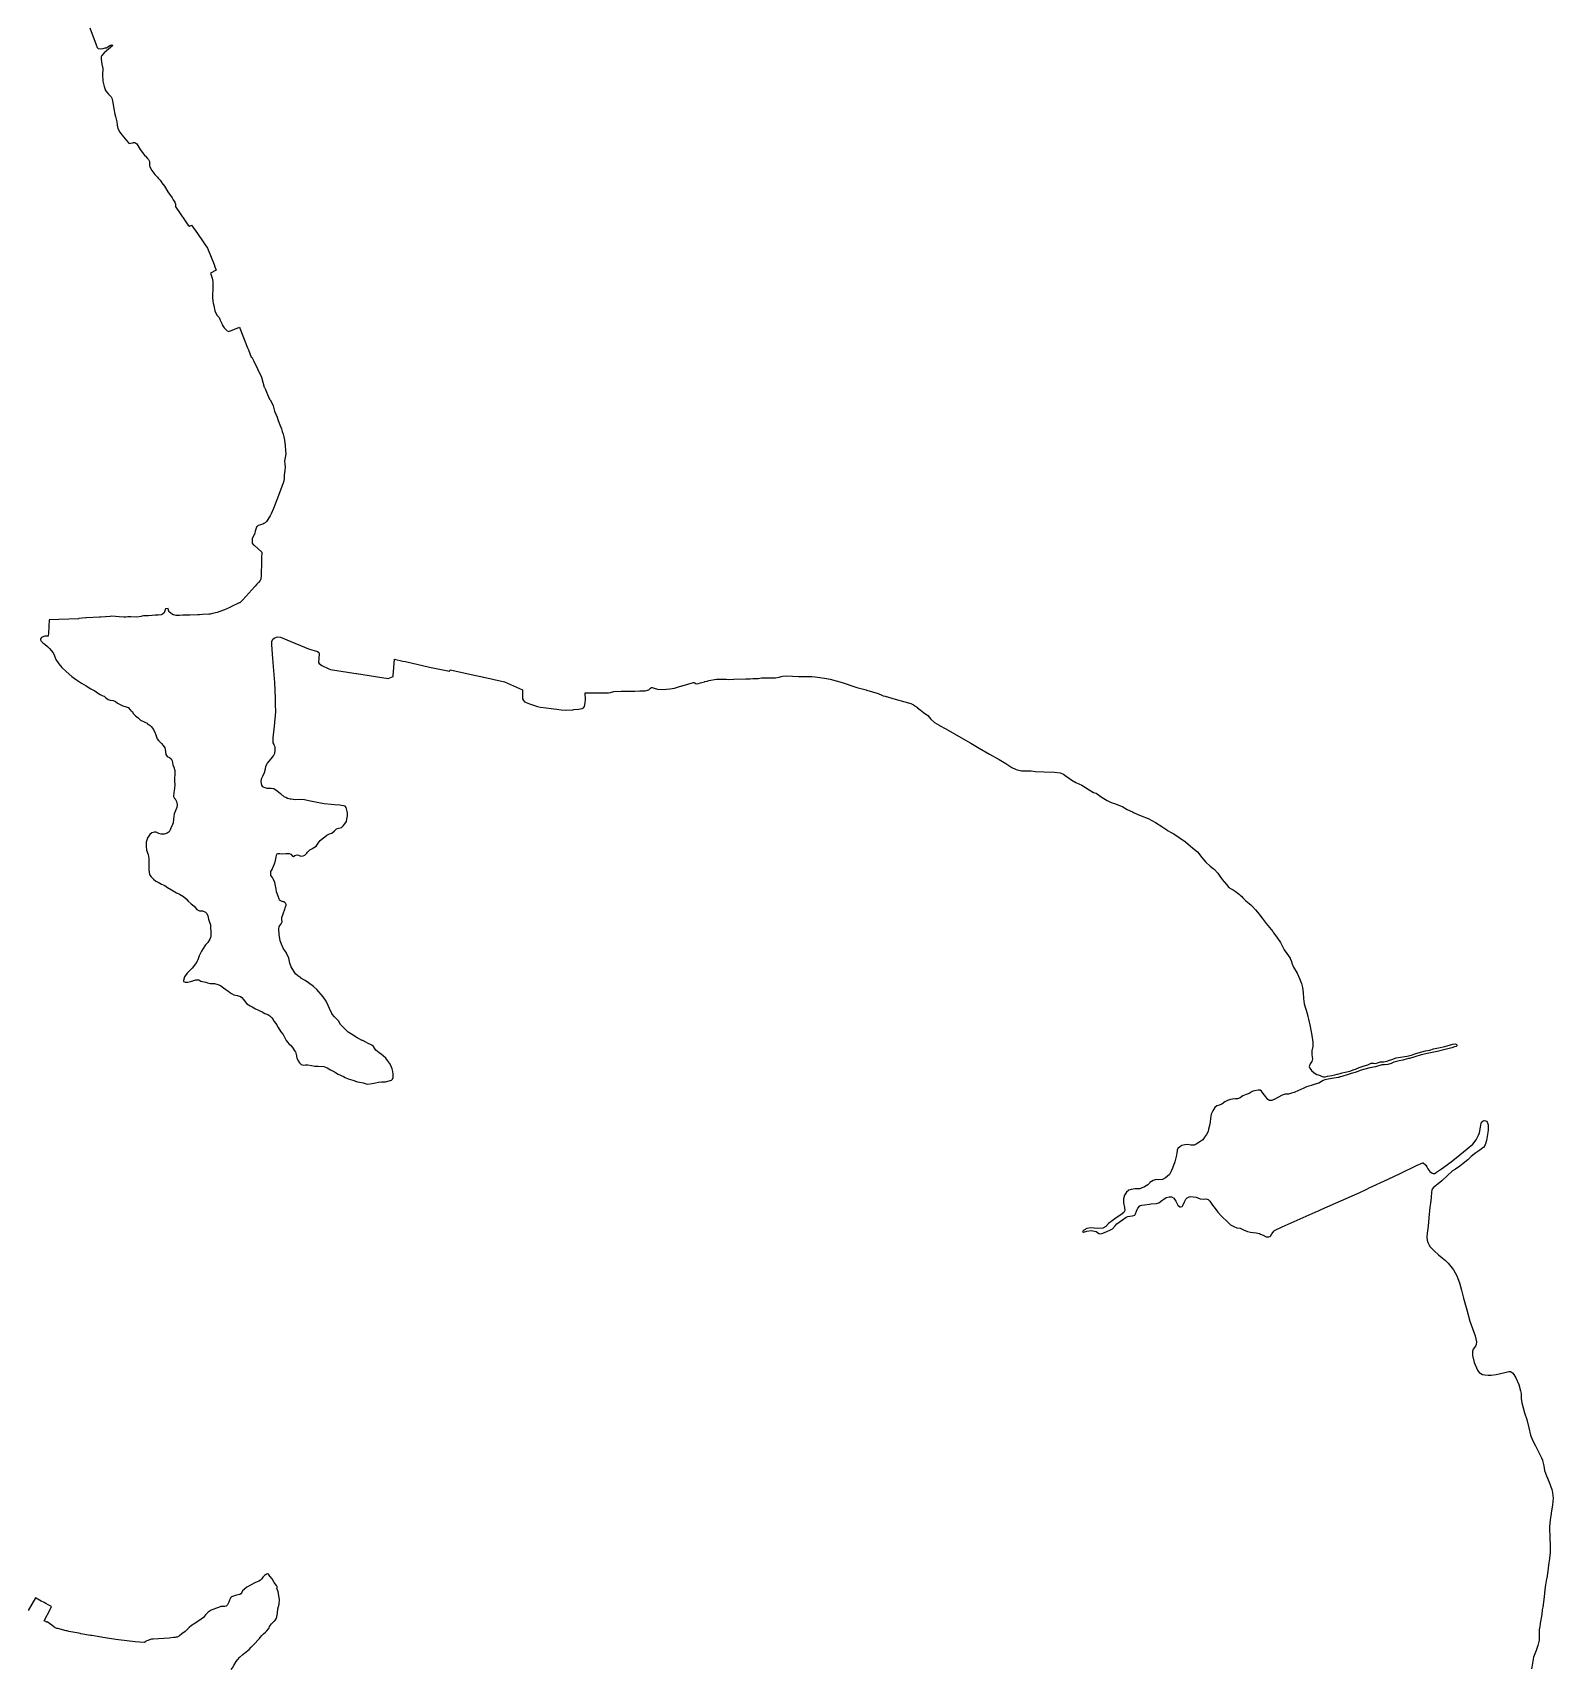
# Model space of a CAD drawing. Header units: inches. Extents: x 1341578 to 1502124, y 557203 to 748561.
# Drawn here: x 1479017 to 1482559, y 592906 to 596717 of the extents above; entities that cross this region are included whole.
import ezdxf

# ---------------------------------------------------------------- set-up
doc = ezdxf.new("R2010")
doc.units = ezdxf.units.IN
doc.header["$MEASUREMENT"] = 0
doc.layers.add('Zipcode', color=7, linetype='Continuous')

msp = doc.modelspace()

# ---------------------------------------------------------------- linework, layer by layer
at = {"layer": 'Zipcode'}
for points in [[(1479149.7, 596728.4), (1479164.8, 596688.8), (1479167.2, 596682.3), (1479169.6, 596680.7), (1479175.3, 596679.8), (1479180.8, 596680.5), (1479185.5, 596681.7), (1479187.9, 596682.2), (1479197.9, 596688.2), (1479201.2, 596689.2), (1479203.3, 596687.7), (1479183.7, 596670.6), (1479177.9, 596664.4), (1479176.4, 596660.9), (1479176.2, 596655.7), (1479177.9, 596644.1), (1479180.1, 596633.9), (1479180.3, 596632.9), (1479179.4, 596619.8), (1479180.1, 596604), (1479183, 596591.9), (1479186.6, 596582.7), (1479189.8, 596578.4), (1479193.5, 596574.2), (1479198.1, 596569.1), (1479199.6, 596567.5), (1479201, 596564.5), (1479202.5, 596558.4), (1479203.3, 596554.4), (1479205.7, 596539.5), (1479208.4, 596527.5), (1479209.8, 596521.6), (1479212.7, 596509.1), (1479213.4, 596501.6), (1479214.9, 596493.7), (1479219.7, 596485.3), (1479224.7, 596479.2), (1479232.6, 596469.5), (1479239.8, 596460.6), (1479241.4, 596459.3), (1479245, 596459.5), (1479250, 596460.9), (1479252, 596461.5), (1479252.3, 596461.5), (1479254.5, 596461.2), (1479257.4, 596459.8), (1479259.3, 596458.2), (1479267, 596445.2), (1479272.3, 596437.7), (1479278.5, 596430.2), (1479279.3, 596429.3), (1479284.4, 596423.9), (1479286.6, 596421.6), (1479289, 596416.7), (1479289.2, 596409.1), (1479289.2, 596408.8), (1479289.9, 596404.6), (1479294.3, 596396.2), (1479301.5, 596386.5), (1479307.4, 596380.5), (1479309.2, 596378.4), (1479313.5, 596373.4), (1479317.6, 596367.4), (1479323.8, 596359.7), (1479331.9, 596346.6), (1479342.1, 596332.1), (1479344.5, 596328.1), (1479347.8, 596322.6), (1479349.7, 596317.9), (1479349.7, 596314.7), (1479349.7, 596311.5), (1479350.2, 596310.8), (1479360.5, 596295.9), (1479371.9, 596279.1), (1479375.4, 596274), (1479379.4, 596269), (1479382.1, 596266.2), (1479386.5, 596269.1), (1479387, 596268.4), (1479400.5, 596249.4), (1479414, 596230), (1479417.1, 596225.5), (1479424.1, 596215.4), (1479439.3, 596176.9), (1479441.4, 596171.6), (1479444.6, 596163.6), (1479430.7, 596156.9), (1479431.6, 596154.3), (1479434.6, 596145.1), (1479436.2, 596137.6), (1479436.7, 596125.1), (1479435.9, 596100.4), (1479436.9, 596091.5), (1479437.3, 596087.3), (1479438.5, 596081.7), (1479441.5, 596069.4), (1479443.8, 596063.8), (1479446.7, 596057.9), (1479450.9, 596053.4), (1479453.8, 596047.5), (1479454.7, 596045.5), (1479457.3, 596039.5), (1479458.5, 596036.9), (1479463.2, 596029.5), (1479468.8, 596023.1), (1479469.7, 596022.7), (1479473.5, 596020.6), (1479498.4, 596031), (1479499.1, 596029), (1479517.6, 595982.8), (1479519.5, 595978), (1479526.2, 595961.1), (1479527.7, 595960.8), (1479531.1, 595953.7), (1479549.8, 595914.4), (1479556.4, 595891.3), (1479556.7, 595890.6), (1479557.6, 595888.9), (1479559.4, 595885.9), (1479564.1, 595874.3), (1479566.2, 595868.7), (1479568.5, 595863.3), (1479569.9, 595861.5), (1479573.4, 595856.5), (1479577, 595847.9), (1479580.5, 595835.2), (1479586.3, 595821.4), (1479588.2, 595816.1), (1479591.4, 595807.5), (1479596.3, 595793.9), (1479598.1, 595787.8), (1479600, 595781.7), (1479602.2, 595775.2), (1479603.4, 595767.8), (1479604.8, 595754.4), (1479606, 595743.1), (1479606.7, 595736), (1479605.3, 595727.5), (1479603.6, 595719.6), (1479604.3, 595712.2), (1479605.2, 595704.8), (1479604.2, 595697.5), (1479602.4, 595686.1), (1479602.4, 595685.1), (1479602.4, 595679.2), (1479601.6, 595672.5), (1479597.1, 595659.5), (1479589.6, 595638.6), (1479578.2, 595608.7), (1479572.3, 595596.5), (1479570, 595591.8), (1479567, 595586.9), (1479564.6, 595583.2), (1479561.5, 595578.2), (1479558.3, 595575.1), (1479555.3, 595573.4), (1479552.9, 595572.4), (1479542.4, 595569.2), (1479541.4, 595568.3), (1479540.2, 595567.1), (1479539.3, 595566.3), (1479537.7, 595563.1), (1479535.3, 595555.6), (1479534, 595551.5), (1479528.3, 595537.9), (1479527.8, 595530.8), (1479528.5, 595527.6), (1479530.2, 595524.9), (1479532.7, 595523.1), (1479550.5, 595506.5), (1479550, 595492.9), (1479549.7, 595485.3), (1479549, 595452.2), (1479548.6, 595444.2), (1479547, 595440.7), (1479543.1, 595436), (1479539.4, 595432.1), (1479535.4, 595428), (1479534.2, 595426.8), (1479506.4, 595395.7), (1479499.5, 595389.1), (1479498, 595388.8), (1479478.5, 595379.2), (1479478, 595378.9), (1479463.4, 595372.2), (1479461.7, 595371.6), (1479446.8, 595366.6), (1479435.9, 595364.1), (1479430, 595362.8), (1479427.1, 595362.2), (1479412.4, 595361.3), (1479405.4, 595361), (1479401.6, 595360.9), (1479383.1, 595360.2), (1479373.2, 595359.9), (1479366.9, 595359.7), (1479359.2, 595359.4), (1479350.8, 595359.6), (1479345.8, 595360.9), (1479344.4, 595361.2), (1479342.4, 595361.7), (1479341.9, 595362.1), (1479335.4, 595367.1), (1479335, 595367.4), (1479333.6, 595372), (1479332.6, 595375.3), (1479325.9, 595374.8), (1479324.9, 595369.9), (1479323, 595365.9), (1479319.5, 595362.3), (1479316, 595360.8), (1479308.8, 595359.8), (1479302, 595359.8), (1479295.5, 595359.1), (1479294.8, 595359), (1479286.6, 595358.2), (1479276.1, 595358.8), (1479275, 595358.8), (1479274.7, 595358.8), (1479270.2, 595357.9), (1479270.2, 595356.9), (1479258.7, 595355.6), (1479245.7, 595356.1), (1479245.4, 595356.1), (1479239, 595356), (1479238.7, 595356), (1479234, 595355.5), (1479228.9, 595355.3), (1479218.7, 595356.1), (1479201.1, 595357.4), (1479197.3, 595357.1), (1479175.4, 595355.7), (1479172.6, 595355.6), (1479142.3, 595353.6), (1479140.5, 595353.5), (1479124.5, 595352.5), (1479123.5, 595351.3), (1479055.6, 595349.1), (1479053.6, 595317.8), (1479053.2, 595312), (1479053.2, 595311.4), (1479053.2, 595311.2), (1479052.8, 595311.2), (1479045.3, 595311.2), (1479040.2, 595309.9), (1479037.4, 595307.7), (1479035.4, 595304.8), (1479035, 595302.3), (1479036.6, 595299.2), (1479040.4, 595295.6), (1479044.8, 595292.2), (1479051.6, 595286.7), (1479055.8, 595282.5), (1479064.6, 595272.1), (1479067.4, 595265.7), (1479068.5, 595262.9), (1479071, 595256.5), (1479077.4, 595246.4), (1479084.8, 595238), (1479094.5, 595228.6), (1479108.3, 595217.4), (1479118.7, 595209.7), (1479130.5, 595201.5), (1479141.6, 595195.8), (1479152.4, 595188.5), (1479161.5, 595183.8), (1479167.6, 595179.3), (1479174.2, 595175.6), (1479180.4, 595172.5), (1479183.4, 595171.1), (1479186.6, 595168.6), (1479189.5, 595166.3), (1479192.9, 595163.7), (1479197.2, 595162.2), (1479197.2, 595162.2), (1479204.6, 595160.9), (1479210, 595158.7), (1479213.9, 595155.8), (1479214.7, 595155.2), (1479220.3, 595151.7), (1479227.2, 595148.8), (1479234.8, 595146.9), (1479239.2, 595145.1), (1479239.3, 595145), (1479239.4, 595144.9), (1479244.4, 595139.1), (1479246.2, 595137), (1479248.3, 595135.5), (1479252, 595130.4), (1479256.5, 595125.6), (1479262.8, 595121.2), (1479268, 595115.7), (1479276.3, 595111.2), (1479283.2, 595108.3), (1479283.6, 595108), (1479290.2, 595103.1), (1479292.6, 595100.6), (1479298, 595093.7), (1479302.3, 595084.9), (1479302.9, 595083.5), (1479306.8, 595072.2), (1479310.2, 595068.1), (1479316.6, 595061.3), (1479320.8, 595056.3), (1479324.5, 595050.9), (1479325.9, 595042.4), (1479326.9, 595035.5), (1479330, 595030.8), (1479335.5, 595028.5), (1479339.6, 595025.1), (1479341.4, 595020.4), (1479343.7, 595011.5), (1479346, 595005.8), (1479347.7, 594997.9), (1479347.8, 594988), (1479347.5, 594981.7), (1479347.5, 594972.7), (1479348, 594965.9), (1479347.4, 594956.5), (1479345.7, 594946.9), (1479345.2, 594937.3), (1479347.6, 594933.3), (1479348.5, 594932), (1479352.2, 594926.1), (1479353.5, 594919.2), (1479352.5, 594912.3), (1479346.7, 594897), (1479344.9, 594884.5), (1479344.3, 594876.1), (1479342.5, 594872.5), (1479341.6, 594870.4), (1479341.2, 594869.5), (1479337.2, 594860.3), (1479334.9, 594855.4), (1479330.4, 594851.9), (1479323.5, 594849.5), (1479317.4, 594849.8), (1479316.1, 594850.2), (1479311, 594851.6), (1479304.6, 594854.3), (1479300.3, 594854.3), (1479294.2, 594852.8), (1479289.5, 594849.4), (1479286.6, 594844.6), (1479284.3, 594841.1), (1479284.2, 594840.8), (1479281, 594831.5), (1479280.9, 594821.8), (1479282.1, 594812.2), (1479285.6, 594802.5), (1479287.3, 594793.1), (1479287.5, 594782), (1479287.4, 594767), (1479288, 594761.4), (1479288.6, 594756.1), (1479292, 594751), (1479298.3, 594745.3), (1479304, 594740.5), (1479309.4, 594738), (1479317.1, 594733.5), (1479324.7, 594730.1), (1479331.3, 594725.9), (1479340, 594720.1), (1479352, 594713.4), (1479358.7, 594710), (1479368.5, 594704.4), (1479374.4, 594699.3), (1479379.1, 594693.8), (1479386.4, 594687.8), (1479393.3, 594681.9), (1479398.9, 594674.4), (1479405.4, 594671), (1479412.3, 594671), (1479412.7, 594671), (1479419.1, 594668.4), (1479422.4, 594664.7), (1479424.6, 594659.3), (1479426.7, 594651.9), (1479428, 594647.2), (1479430.8, 594638.5), (1479431.4, 594630.9), (1479431.5, 594623.5), (1479431.8, 594612.7), (1479430.7, 594608.8), (1479429.7, 594605.5), (1479424.5, 594597.4), (1479419.6, 594591.9), (1479418, 594590), (1479409.8, 594577.5), (1479409, 594575.8), (1479404.9, 594566.1), (1479401.6, 594557.3), (1479399.8, 594554.2), (1479396.2, 594548.1), (1479388.4, 594537.8), (1479377.1, 594526.1), (1479370.8, 594517.4), (1479367.9, 594509.1), (1479368.1, 594506.6), (1479372.3, 594504.8), (1479378.5, 594505), (1479387.6, 594507.3), (1479396.7, 594510.7), (1479403.6, 594510.1), (1479408.6, 594507.6), (1479416, 594505.9), (1479419.9, 594505.1), (1479423.8, 594503.3), (1479430, 594502.1), (1479433.8, 594502.1), (1479437.1, 594502.1), (1479440.4, 594502.3), (1479448.3, 594499.8), (1479454.6, 594497.5), (1479461.3, 594492.1), (1479467, 594488.3), (1479471.8, 594485.2), (1479475.3, 594482.1), (1479479.8, 594479), (1479485.7, 594475.9), (1479493.1, 594474), (1479500.9, 594471.7), (1479504.1, 594469), (1479508.1, 594464.3), (1479511.9, 594459.1), (1479516.1, 594454.3), (1479523.3, 594450.1), (1479527.9, 594447.6), (1479536, 594443.2), (1479542.7, 594440.1), (1479546.2, 594437.9), (1479551.1, 594435.7), (1479557.5, 594432.2), (1479564.8, 594429.4), (1479569, 594426.5), (1479573.7, 594421.8), (1479576.7, 594418.3), (1479578.9, 594413.9), (1479583.3, 594408.7), (1479585.8, 594404.9), (1479588.7, 594399.3), (1479595.3, 594389.6), (1479600.2, 594382.9), (1479607.3, 594369.1), (1479610.7, 594364.9), (1479614.1, 594360.9), (1479617.4, 594358.1), (1479622.2, 594352.7), (1479627.7, 594344.5), (1479629.2, 594342.4), (1479631, 594336.2), (1479631.4, 594334.8), (1479631.8, 594331.9), (1479632.2, 594329.1), (1479633.1, 594326.4), (1479634.5, 594323.4), (1479638.1, 594317), (1479642.2, 594313), (1479645.2, 594312.1), (1479648.7, 594312), (1479652.7, 594312.7), (1479657.8, 594312.6), (1479666.2, 594311.1), (1479674.5, 594309.6), (1479678.3, 594309.2), (1479681.8, 594309.6), (1479695.3, 594308.7), (1479702.5, 594305.6), (1479710.9, 594300.7), (1479719.6, 594296), (1479722.4, 594294.2), (1479728.7, 594290.9), (1479740.6, 594285.3), (1479745.1, 594282.8), (1479752.1, 594279.5), (1479757.5, 594278.1), (1479762.3, 594276.6), (1479773.3, 594273.1), (1479782.8, 594271.4), (1479787, 594270.1), (1479791.2, 594268.7), (1479796.1, 594267.6), (1479807.9, 594269), (1479811.7, 594269.5), (1479815.6, 594270.4), (1479822.2, 594271.8), (1479829.7, 594272.5), (1479838.4, 594273.1), (1479852.8, 594276.7), (1479854.8, 594279.1), (1479855, 594279.4), (1479856.6, 594283.1), (1479856.8, 594287.2), (1479856.7, 594290.7), (1479855.9, 594297.1), (1479854.3, 594303.4), (1479851.5, 594310.7), (1479848.1, 594316.4), (1479843.6, 594322.5), (1479839.4, 594327.6), (1479833.7, 594333.1), (1479829.1, 594336.8), (1479823.8, 594340.7), (1479820.3, 594343.4), (1479816.2, 594346.4), (1479813.3, 594351.5), (1479810.9, 594354.8), (1479807.2, 594358.4), (1479803.7, 594360.1), (1479798.3, 594362.4), (1479793, 594365.2), (1479785.8, 594368.8), (1479784.7, 594369.4), (1479772.6, 594375.2), (1479759.3, 594383.7), (1479751.9, 594388.9), (1479743.2, 594396.8), (1479734.3, 594406.4), (1479729, 594414.6), (1479720.1, 594424), (1479714.7, 594430.4), (1479714.4, 594431), (1479711.4, 594436.7), (1479705.4, 594450.8), (1479700.7, 594460.5), (1479693.5, 594470.6), (1479679, 594487.8), (1479670.8, 594495.3), (1479659.7, 594503.5), (1479651.9, 594508.8), (1479641.5, 594514.7), (1479641.2, 594514.9), (1479634.5, 594520), (1479629.2, 594524.7), (1479627.7, 594526.8), (1479625, 594530.4), (1479618.8, 594540.6), (1479615.7, 594549.5), (1479613.2, 594560.7), (1479611.1, 594566.3), (1479608.4, 594572.1), (1479607.8, 594573.1), (1479605.8, 594576.3), (1479600.5, 594584.1), (1479596.5, 594593.5), (1479593.6, 594601.2), (1479591.4, 594616.1), (1479590, 594628.9), (1479591.2, 594633.8), (1479591.3, 594634.4), (1479595.7, 594640.6), (1479598, 594645.7), (1479597.3, 594651), (1479597.5, 594655.7), (1479600.1, 594664.1), (1479604, 594674.9), (1479605.1, 594678.3), (1479607.1, 594684.5), (1479607.3, 594684.9), (1479607, 594685.8), (1479605.9, 594689), (1479602.7, 594692), (1479600.1, 594692.4), (1479598.5, 594692.6), (1479598, 594692.7), (1479592, 594696), (1479591.9, 594696), (1479590.8, 594698.8), (1479588.4, 594705.2), (1479585, 594715.4), (1479583.8, 594721.7), (1479583, 594725.4), (1479581.3, 594737.3), (1479581.2, 594737.5), (1479578.2, 594744.5), (1479575.4, 594748.7), (1479572, 594753.4), (1479571.3, 594756.9), (1479572, 594762.5), (1479574.4, 594767.6), (1479575.3, 594769.7), (1479580.3, 594780.4), (1479582.6, 594788.8), (1479584.1, 594796.2), (1479584.1, 594796.2), (1479585.1, 594800.6), (1479586.4, 594804.1), (1479588.6, 594805.1), (1479590.1, 594805), (1479592.8, 594804.8), (1479599, 594804.1), (1479606.2, 594804.7), (1479614.1, 594804.7), (1479618, 594803.2), (1479622, 594798.5), (1479624.4, 594797.5), (1479627.9, 594799.9), (1479632.6, 594801.7), (1479636.4, 594801.1), (1479641.8, 594798.2), (1479647, 594799.1), (1479650.8, 594800.9), (1479655.5, 594805.3), (1479657.4, 594807.9), (1479658.5, 594809.5), (1479662.4, 594813.1), (1479667.2, 594815.9), (1479669.4, 594817.1), (1479673.3, 594819.3), (1479677.1, 594821.8), (1479682, 594828.7), (1479686.6, 594834.9), (1479691.6, 594839.3), (1479697.2, 594843.9), (1479702, 594847.4), (1479708.4, 594850.3), (1479714.1, 594852.5), (1479720.1, 594857.5), (1479724.9, 594861.9), (1479730.3, 594864.1), (1479736, 594865.6), (1479740.4, 594869.3), (1479744, 594874), (1479747.7, 594879.7), (1479749, 594885.1), (1479750.2, 594892.7), (1479750.2, 594899.5), (1479747.3, 594911.8), (1479744.9, 594915.1), (1479732, 594917.4), (1479719.9, 594918.2), (1479711.9, 594918.7), (1479695.6, 594920.2), (1479683.5, 594922.5), (1479668.1, 594925.9), (1479667.4, 594926.1), (1479650.1, 594930.2), (1479638.2, 594931), (1479628.6, 594930), (1479628.1, 594930.1), (1479619.1, 594931.1), (1479616.9, 594931.7), (1479610.7, 594933.1), (1479606.8, 594935), (1479602.5, 594937.1), (1479594.6, 594943.8), (1479594.1, 594944.2), (1479586.5, 594950), (1479578.4, 594955.3), (1479572.4, 594956.5), (1479563.2, 594956.5), (1479556.3, 594958.3), (1479553.1, 594960.3), (1479550.4, 594964.1), (1479549.2, 594971.9), (1479550.2, 594978.6), (1479552.7, 594985.3), (1479557.2, 594993.2), (1479559.5, 595001.7), (1479560.2, 595007.4), (1479560.3, 595008.4), (1479564, 595015.3), (1479572.3, 595025.3), (1479575.7, 595029.6), (1479577.8, 595032.3), (1479580.7, 595038.2), (1479581.8, 595045.6), (1479581.5, 595052.8), (1479580.4, 595055.7), (1479579.1, 595059.1), (1479577.2, 595063), (1479577, 595073.9), (1479580, 595101.2), (1479582.9, 595134.6), (1479582.8, 595152.3), (1479582.8, 595159.5), (1479582.8, 595167), (1479581.2, 595203.4), (1479576, 595259.5), (1479573.9, 595291.2), (1479574.2, 595298.8), (1479576.3, 595303.8), (1479577.2, 595305), (1479581, 595307.5), (1479584.5, 595308.7), (1479587.9, 595309.4), (1479593.8, 595308.6), (1479609.2, 595302.9), (1479659.4, 595281.9), (1479680.6, 595275.3), (1479683.7, 595273.3), (1479684.3, 595269.9), (1479683, 595249.6), (1479684.3, 595247.5), (1479690.4, 595242.8), (1479706.4, 595235.2), (1479706.5, 595235.1), (1479711, 595233.6), (1479765.1, 595225.2), (1479770.1, 595224.4), (1479770.9, 595224.3), (1479845.3, 595212.9), (1479856.3, 595217.1), (1479856.4, 595218.5), (1479859.9, 595257.6), (1479860, 595257.6), (1479879, 595253.2), (1479885, 595251.9), (1479941.1, 595239), (1479987.8, 595229.6), (1479988.7, 595231.2), (1479989.5, 595232.4), (1480049.3, 595219.7), (1480060.6, 595217.3), (1480066.8, 595216), (1480067.6, 595215.8), (1480115.8, 595204.5), (1480158, 595185.9), (1480157.8, 595164.8), (1480160.2, 595161.2), (1480162.7, 595158.4), (1480165.1, 595157.3), (1480166.7, 595156.6), (1480174.1, 595153.4), (1480193.1, 595147.6), (1480199.9, 595145.6), (1480213, 595143.8), (1480224.6, 595142.6), (1480230.6, 595141.9), (1480237.5, 595141.2), (1480248.2, 595139.3), (1480259, 595139.1), (1480275.1, 595139.9), (1480277.8, 595140.2), (1480289.2, 595141.3), (1480296.9, 595142.5), (1480300.1, 595144), (1480302.3, 595147), (1480303.4, 595150.8), (1480304.2, 595156.5), (1480304.3, 595163.2), (1480304.2, 595179.1), (1480306.4, 595179.1), (1480335.2, 595179.3), (1480339, 595179.3), (1480340.5, 595179.3), (1480358.1, 595179.3), (1480362.6, 595180.1), (1480370.7, 595182), (1480387.8, 595183.4), (1480399.6, 595183), (1480413.4, 595183.2), (1480419.8, 595183.3), (1480431.4, 595183.5), (1480444, 595183.8), (1480451.9, 595185.8), (1480454.1, 595187.6), (1480456, 595190.3), (1480458.3, 595191.6), (1480460.3, 595191.5), (1480464.8, 595189.8), (1480472.7, 595187.8), (1480480.7, 595187.2), (1480493.7, 595187.6), (1480501.3, 595188.7), (1480512.3, 595190.3), (1480521.4, 595193.1), (1480528.7, 595195.4), (1480529.8, 595195.7), (1480555.9, 595203), (1480557.7, 595203.1), (1480559.4, 595202.3), (1480560.1, 595201.9), (1480560.4, 595201.8), (1480562.7, 595200.4), (1480566.9, 595201.1), (1480572.6, 595202.2), (1480581.5, 595204.9), (1480582.8, 595205.3), (1480587.8, 595206.6), (1480591.9, 595207.8), (1480609.5, 595210.8), (1480616.2, 595211.2), (1480626.8, 595210.9), (1480627.8, 595210.8), (1480633, 595210.6), (1480638.5, 595210.3), (1480649.9, 595210.6), (1480678, 595211.5), (1480688.2, 595211.9), (1480694.1, 595212.2), (1480698.4, 595212.4), (1480706.9, 595212.9), (1480714.8, 595213.8), (1480733.9, 595214.1), (1480738, 595214.1), (1480743.2, 595214.1), (1480747.6, 595214), (1480756.2, 595215.7), (1480760.2, 595217), (1480763.4, 595218), (1480773.1, 595218.5), (1480800.5, 595217.5), (1480825.5, 595217.3), (1480825.8, 595217.3), (1480831.9, 595216.9), (1480839.5, 595216.4), (1480850.9, 595215), (1480861.7, 595213), (1480874.4, 595210.8), (1480902.4, 595203), (1480937.1, 595191.7), (1480958.4, 595186), (1480959.2, 595185.7), (1480965.4, 595183.9), (1480973.6, 595181.4), (1480986.1, 595177.7), (1480995.2, 595173.8), (1480998.4, 595172.4), (1481002.4, 595171.3), (1481026.2, 595164.4), (1481048.7, 595157.9), (1481062.3, 595154), (1481068.4, 595151.2), (1481071.4, 595149.8), (1481077.7, 595144.7), (1481078, 595144.5), (1481084.5, 595139.4), (1481091.8, 595133.6), (1481101.8, 595126), (1481109.1, 595117.7), (1481117.5, 595110.1), (1481128.2, 595103.5), (1481129.4, 595102.9), (1481143.8, 595095.1), (1481164.5, 595083.7), (1481184.3, 595071.8), (1481202.7, 595062), (1481221.7, 595050.3), (1481245.7, 595036.2), (1481268.3, 595023.6), (1481284, 595014.2), (1481285.8, 595013.1), (1481297.9, 595005.5), (1481306.2, 595001.4), (1481307.9, 595000.8), (1481314, 594998.7), (1481320.5, 594997.5), (1481326.2, 594997.4), (1481334.9, 594997.2), (1481343.1, 594997.1), (1481353.1, 594996.1), (1481373.5, 594995.2), (1481397.1, 594994.2), (1481410.6, 594992.5), (1481418.3, 594989.3), (1481425.5, 594984.5), (1481426.7, 594983.7), (1481437.4, 594975.3), (1481447.1, 594970.1), (1481460.7, 594963.7), (1481477.7, 594953.2), (1481488.3, 594947), (1481494.3, 594945.2), (1481508.1, 594935.3), (1481519.8, 594928.1), (1481529.1, 594923.9), (1481539.4, 594920.6), (1481556.1, 594913.9), (1481566.5, 594907.4), (1481578.9, 594901.7), (1481581.2, 594900.5), (1481589.9, 594896.1), (1481599.4, 594892.6), (1481615.8, 594886.2), (1481632.6, 594876.9), (1481647.3, 594867.8), (1481658.9, 594859.8), (1481660, 594859), (1481662.3, 594857.8), (1481667.8, 594854.8), (1481675.5, 594850.7), (1481687.5, 594841.8), (1481702.3, 594832.2), (1481719.2, 594817.6), (1481730.1, 594809), (1481740.8, 594795.8), (1481749.6, 594784.4), (1481760.2, 594775.2), (1481767.2, 594769.9), (1481769, 594768.5), (1481777.5, 594759), (1481780.8, 594754.5), (1481788.1, 594744.5), (1481797.6, 594732.3), (1481803.2, 594725.7), (1481808.7, 594722.7), (1481813.2, 594720), (1481817.8, 594717.4), (1481828, 594708.9), (1481830.7, 594706.7), (1481832.6, 594705.1), (1481836, 594701.7), (1481843, 594694.4), (1481846.9, 594691.2), (1481854.5, 594685), (1481858.3, 594681), (1481865.1, 594673.8), (1481869.9, 594668.1), (1481870, 594668.1), (1481873.3, 594664.1), (1481881.3, 594654.1), (1481890.3, 594641.7), (1481897.7, 594632.2), (1481905.6, 594623.3), (1481907.7, 594620.3), (1481915.2, 594609.7), (1481923.6, 594597.5), (1481932.1, 594580.2), (1481938.2, 594571.7), (1481946.2, 594560.7), (1481946.3, 594560.3), (1481949, 594553.1), (1481950.4, 594549.4), (1481953.9, 594540.3), (1481962.5, 594525.8), (1481967.8, 594513.3), (1481972.9, 594502), (1481974.5, 594495.8), (1481975.2, 594492.6), (1481976.5, 594481.1), (1481977.1, 594466.8), (1481978.6, 594454.6), (1481985.7, 594432.2), (1481987.4, 594425.3), (1481988.9, 594419.2), (1481992.9, 594402.1), (1481996.9, 594380.5), (1481999, 594365.6), (1481998.9, 594355.5), (1481997, 594344.7), (1481996.9, 594335.8), (1481997.9, 594326.4), (1481996.8, 594320.4), (1481994.4, 594317.1), (1481992.5, 594314.5), (1481990.7, 594308.5), (1481992, 594304.6), (1481995.7, 594299.2), (1482002.3, 594293.9), (1482008.3, 594290.1), (1482011.4, 594289.1), (1482015.8, 594287.7), (1482020.4, 594285.6), (1482023.8, 594284.6), (1482024.8, 594284.3), (1482027.8, 594284.5), (1482033.2, 594286), (1482043.4, 594287.9), (1482049.9, 594289.4), (1482056, 594290.9), (1482056.5, 594291), (1482062.4, 594292.1), (1482067.3, 594294), (1482074.3, 594295.2), (1482085.4, 594297.7), (1482095, 594301.3), (1482098.5, 594302.7), (1482107.1, 594306.1), (1482118.9, 594310.1), (1482126.8, 594312.8), (1482134.9, 594316), (1482141.1, 594316.1), (1482145.4, 594315.8), (1482149.8, 594317.4), (1482156.3, 594319.1), (1482163.7, 594319.3), (1482164.5, 594319.3), (1482172.3, 594321.1), (1482175.4, 594322.2), (1482182.9, 594325.1), (1482192.8, 594328.7), (1482203.5, 594330.2), (1482213.4, 594331.6), (1482218.6, 594333), (1482228.1, 594335), (1482228.9, 594335.2), (1482229.2, 594335.3), (1482237, 594337.7), (1482244.5, 594340.4), (1482253.1, 594342.8), (1482261.8, 594344.7), (1482271.9, 594346.8), (1482280, 594349.7), (1482291.9, 594351.7), (1482306.2, 594354.8), (1482324.8, 594360.4), (1482330.4, 594361.6), (1482332.7, 594360.9), (1482334, 594359.5), (1482334.3, 594359), (1482334.5, 594357), (1482332.8, 594355.4), (1482328.9, 594354.1), (1482322.7, 594352), (1482313.8, 594349.7), (1482288.6, 594343.7), (1482269.1, 594339.9), (1482251.5, 594335.5), (1482236.5, 594330.9), (1482224, 594327.4), (1482221.7, 594326.8), (1482211.2, 594324.2), (1482208.8, 594323.6), (1482199.9, 594321.6), (1482191.2, 594319.7), (1482188, 594318.5), (1482181.7, 594315.9), (1482174, 594313.3), (1482165.8, 594312.8), (1482159.4, 594312.4), (1482144.8, 594308.1), (1482131.5, 594305.3), (1482117.1, 594301.7), (1482109.5, 594299.2), (1482099.6, 594295.2), (1482088, 594292), (1482078.7, 594289.1), (1482069, 594286.3), (1482060.8, 594283.8), (1482059.6, 594283.4), (1482058.5, 594283.3), (1482048.3, 594281.6), (1482034.6, 594278.7), (1482027, 594277.6), (1482023.3, 594275.6), (1482019.4, 594273.4), (1482013.2, 594270), (1482004.7, 594267.1), (1481995.3, 594264.4), (1481984.2, 594261.4), (1481978.3, 594257.8), (1481978.2, 594257.8), (1481964, 594251.9), (1481957.3, 594248.9), (1481955.4, 594248), (1481949.5, 594246.3), (1481942, 594244.2), (1481934.6, 594244.2), (1481927.7, 594241.6), (1481909, 594231.6), (1481908.4, 594231.3), (1481903.2, 594229), (1481898.2, 594229.2), (1481896.7, 594230.3), (1481894.4, 594232), (1481889.3, 594237.9), (1481883.6, 594245.5), (1481879.3, 594251.1), (1481876.5, 594253.5), (1481874.7, 594253.5), (1481871.9, 594253.6), (1481863, 594251.9), (1481859.7, 594250.8), (1481857.8, 594250.1), (1481850.8, 594245.9), (1481843.4, 594243), (1481836.3, 594240), (1481829.6, 594235.7), (1481823.7, 594233.5), (1481817.8, 594233.2), (1481811.5, 594232.5), (1481807.1, 594231.9), (1481799.9, 594229.5), (1481794.3, 594225.9), (1481787.2, 594220.7), (1481781.1, 594218.4), (1481775.4, 594216.9), (1481770.8, 594212.8), (1481765.8, 594205.3), (1481762.4, 594197.2), (1481760.5, 594188), (1481759.7, 594179.2), (1481758.1, 594171), (1481756.3, 594162.6), (1481755.3, 594157), (1481751.4, 594150.3), (1481746.6, 594144.2), (1481742.5, 594137.8), (1481735.7, 594132.7), (1481727.6, 594127.7), (1481722.5, 594124.9), (1481715.2, 594125.5), (1481707.5, 594126.6), (1481700.6, 594126.3), (1481693.9, 594124.7), (1481689, 594121.6), (1481684.6, 594117.5), (1481682.8, 594113.5), (1481681.9, 594106.8), (1481681.3, 594102.2), (1481679.1, 594092.6), (1481677.7, 594086.3), (1481672.1, 594071.5), (1481669.1, 594064.4), (1481665.5, 594057.1), (1481655.9, 594049.5), (1481648.6, 594045.3), (1481640.5, 594044.3), (1481634, 594044.9), (1481627, 594042.7), (1481619.5, 594038.3), (1481618.3, 594037), (1481614.6, 594033.2), (1481610.6, 594030.6), (1481607.2, 594028.4), (1481597.6, 594024.5), (1481596.2, 594023.9), (1481588.8, 594023.6), (1481585.5, 594023.4), (1481576.1, 594022.1), (1481570.2, 594020.3), (1481564.6, 594015.4), (1481560.3, 594008.6), (1481558.3, 594000.1), (1481558.2, 593990.8), (1481560.2, 593980), (1481560.7, 593972.8), (1481559, 593968.3), (1481552, 593963.3), (1481541.2, 593955.6), (1481531.9, 593949), (1481523.4, 593942.5), (1481517, 593936.1), (1481510, 593932), (1481500.8, 593930.8), (1481490, 593932.2), (1481481.3, 593932.3), (1481472.9, 593930.8), (1481465.5, 593927.6), (1481462.1, 593923.9), (1481464.7, 593922.7), (1481472.8, 593925.1), (1481482.3, 593926.8), (1481494, 593924.4), (1481500.5, 593919.1), (1481504.5, 593918.5), (1481509.7, 593920.1), (1481518.8, 593924.2), (1481526.4, 593927.2), (1481532.3, 593930.1), (1481538.6, 593937.2), (1481542.8, 593942.2), (1481548.1, 593945.6), (1481555.7, 593951.3), (1481564, 593957.5), (1481568, 593959.1), (1481572.4, 593959.7), (1481578.6, 593960.8), (1481584, 593962.4), (1481586, 593965.4), (1481588.6, 593971.5), (1481591.4, 593978.7), (1481595.7, 593983.6), (1481600.3, 593985.4), (1481607.1, 593986.3), (1481618.8, 593988.1), (1481622.2, 593988.7), (1481634.8, 593989.5), (1481640, 593991.1), (1481646.9, 593996), (1481651.9, 593999.3), (1481657.4, 594003), (1481664.3, 594005.1), (1481669.7, 594004.5), (1481675, 594002), (1481679.9, 593994.9), (1481684.7, 593985.8), (1481688.9, 593981.7), (1481691, 593981.2), (1481694.3, 593982.5), (1481695.1, 593982.8), (1481697, 593986.1), (1481700.1, 593993.3), (1481703.4, 593999.4), (1481705.8, 594001.9), (1481706.1, 594002.2), (1481710.7, 594005), (1481714, 594005.8), (1481720.5, 594005), (1481727.4, 594004.2), (1481736.3, 594000.2), (1481743.7, 593999.6), (1481749.4, 594000.1), (1481755.2, 593998.4), (1481759, 593994.5), (1481765, 593985.7), (1481771.3, 593977.5), (1481778, 593968.9), (1481787, 593958.7), (1481799.9, 593946.3), (1481807.3, 593939.5), (1481814.9, 593935.8), (1481822.2, 593932.9), (1481830.1, 593931.7), (1481837.5, 593927.9), (1481846.5, 593924.3), (1481853.8, 593922.5), (1481860, 593922), (1481866.7, 593920.9), (1481874.5, 593919.4), (1481877.4, 593918.2), (1481883.7, 593915.6), (1481890.1, 593912), (1481896.5, 593911.4), (1481900.4, 593913.2), (1481903.8, 593918.3), (1481906.4, 593922.8), (1481908.5, 593924.8), (1481909.9, 593926.2), (1481927.8, 593935.3), (1482004.7, 593969.3), (1482014, 593973.4), (1482015, 593973.9), (1482015.5, 593974.1), (1482015.5, 593974.1), (1482019.6, 593976), (1482108.3, 594015.3), (1482124.5, 594022.8), (1482130.4, 594025.5), (1482174.7, 594046), (1482202.7, 594058.9), (1482240.8, 594077.5), (1482255.3, 594084.1), (1482256, 594084.1), (1482261.6, 594079.8), (1482262.1, 594079), (1482264.4, 594075), (1482267.3, 594070), (1482271.7, 594063.6), (1482276.7, 594059.9), (1482279.1, 594059.3), (1482279.5, 594059.2), (1482280.5, 594059), (1482280.7, 594059), (1482283, 594059.1), (1482287.4, 594062.2), (1482298.6, 594070.2), (1482321.6, 594086.2), (1482341.8, 594102.4), (1482358.9, 594116.4), (1482371.7, 594127.4), (1482379.5, 594137.5), (1482385.1, 594148.2), (1482387, 594154.1), (1482389.7, 594167.4), (1482391.5, 594176.2), (1482395.1, 594181.4), (1482397.8, 594182.5), (1482401.2, 594182.1), (1482403.3, 594180.9), (1482405, 594178.9), (1482405.6, 594177.1), (1482407.2, 594172.3), (1482407.5, 594160.9), (1482406.8, 594154.6), (1482406.3, 594149.9), (1482403.9, 594136.2), (1482400.8, 594126.2), (1482396.6, 594119.9), (1482395.3, 594118.9), (1482388.3, 594113.7), (1482378.5, 594107.5), (1482367.7, 594098.8), (1482359.9, 594090.9), (1482349.3, 594082.7), (1482341.4, 594076), (1482331.1, 594069.3), (1482324.1, 594065.1), (1482311.4, 594052.9), (1482301.3, 594043.6), (1482300.5, 594042.9), (1482299.7, 594042.2), (1482294.7, 594038.1), (1482288.1, 594032.6), (1482280, 594026.3), (1482277.1, 594022.7), (1482276.5, 594020.4), (1482275.6, 594015.9), (1482274.4, 594003.5), (1482272.9, 593989.8), (1482271.9, 593981), (1482269.3, 593956.3), (1482267.5, 593936.9), (1482265.2, 593920.4), (1482264.4, 593911), (1482265.3, 593904.3), (1482267.3, 593898.4), (1482269.3, 593893.7), (1482272.5, 593888.1), (1482281.6, 593879.4), (1482291.8, 593870.1), (1482300.2, 593862.7), (1482308.3, 593856.2), (1482314.4, 593850.6), (1482327, 593834.5), (1482334.6, 593820.9), (1482340.6, 593804.5), (1482345.3, 593787.3), (1482349.8, 593768.8), (1482357.5, 593741.6), (1482365.1, 593715.3), (1482377.2, 593681.4), (1482380.1, 593667), (1482379.3, 593661), (1482377.8, 593657.1), (1482372.3, 593650.1), (1482370.7, 593644.8), (1482370.8, 593635.4), (1482374.7, 593618.8), (1482382.3, 593601.3), (1482386.8, 593595.8), (1482394.1, 593590.9), (1482399.6, 593589.8), (1482407.4, 593589.3), (1482414.7, 593589.4), (1482425.9, 593591.2), (1482446.5, 593595.7), (1482455.9, 593597.6), (1482459.6, 593597.6), (1482463.8, 593595), (1482467.4, 593591.1), (1482471.9, 593583.5), (1482479, 593567.3), (1482482.8, 593553), (1482484.1, 593546.5), (1482484.5, 593544.4), (1482484.5, 593535), (1482486.1, 593524.6), (1482488.8, 593513.6), (1482492.4, 593501.6), (1482497.4, 593486), (1482501.9, 593466.4), (1482506.4, 593449.4), (1482511.4, 593436.1), (1482517.7, 593424.4), (1482528.2, 593404.9), (1482531.5, 593397), (1482534, 593391.2), (1482534.2, 593390.5), (1482536.9, 593378), (1482538.5, 593367.3), (1482543.7, 593354.5), (1482549.6, 593340.2), (1482556, 593323), (1482556.5, 593320.1), (1482557.1, 593315), (1482559.2, 593302.8), (1482557.1, 593287.4), (1482554.2, 593267.9), (1482553.3, 593261), (1482552.8, 593258.1), (1482551.8, 593251.2), (1482551, 593244.9), (1482550.1, 593235.8), (1482550.3, 593229.2), (1482550.8, 593214.9), (1482551.7, 593187.5), (1482551.7, 593177.5), (1482551.7, 593176), (1482550.2, 593162.2), (1482548.4, 593147.1), (1482546.6, 593133), (1482544.7, 593121.6), (1482543.8, 593116.7), (1482543.5, 593114.7), (1482540.4, 593096.2), (1482539, 593082.2), (1482538.8, 593080.5), (1482536.9, 593067), (1482534.5, 593048.9), (1482533.6, 593043), (1482532.5, 593032.3), (1482532.4, 593031.6), (1482528.9, 593011.6), (1482528.7, 593010.2), (1482527.6, 593003.7), (1482526.6, 592997.2), (1482526.5, 592995.9), (1482526.3, 592987), (1482526.3, 592981.8), (1482526.4, 592976.1), (1482525.9, 592971.6), (1482523.3, 592959.9), (1482519.6, 592947.6), (1482513.4, 592932.5), (1482509.3, 592909.2), (1482508.7, 592905.3)], [(1479478.9, 592903.9), (1479481.6, 592907), (1479482.1, 592907.6), (1479485.1, 592912.6), (1479490.9, 592922.4), (1479493.8, 592926.3), (1479499.3, 592932.3), (1479506.6, 592938.8), (1479517.9, 592947.8), (1479521.1, 592950.5), (1479526.1, 592955.4), (1479531, 592961), (1479544.9, 592976.2), (1479546.4, 592978.5), (1479550.3, 592982.9), (1479554.4, 592986.9), (1479559.3, 592990.6), (1479560.8, 592991.8), (1479561.6, 592992.6), (1479567.3, 592999.3), (1479568, 593001.1), (1479568.9, 593004), (1479570.7, 593007.3), (1479573.1, 593010.2), (1479575.7, 593012.5), (1479578.5, 593015.1), (1479579.4, 593016), (1479580.8, 593017.4), (1479583.7, 593021.9), (1479585.6, 593026.3), (1479585.9, 593027.7), (1479586.6, 593030.4), (1479587.1, 593034.9), (1479588, 593045), (1479590.7, 593055.6), (1479591.5, 593067), (1479588.5, 593084.7), (1479585.8, 593093.3), (1479586.2, 593095), (1479586.6, 593097), (1479585.9, 593098), (1479584.9, 593099.7), (1479579.6, 593106), (1479574.7, 593115.1), (1479569.6, 593120.9), (1479568, 593123.7), (1479566, 593125.5), (1479563.6, 593126.3), (1479561.3, 593125.9), (1479559.4, 593124.5), (1479556.6, 593122.3), (1479553.3, 593118.9), (1479550.3, 593114.9), (1479547.4, 593111.7), (1479543.7, 593109.4), (1479534.4, 593105.6), (1479515.8, 593095.2), (1479505.8, 593087.3), (1479504.2, 593083), (1479502.1, 593080.2), (1479499.1, 593078.4), (1479491.7, 593077.1), (1479480, 593073.1), (1479478.9, 593072.1), (1479478, 593070.9), (1479477.9, 593070.7), (1479476.7, 593068), (1479475.7, 593065.2), (1479474.9, 593062.8), (1479473.9, 593060.3), (1479472.2, 593057.4), (1479470.6, 593054.5), (1479468.6, 593052.1), (1479467.3, 593051.2), (1479464.3, 593050.2), (1479460.6, 593050.3), (1479455.4, 593050.3), (1479449.5, 593048.1), (1479445.4, 593046.7), (1479432.7, 593042.2), (1479425.9, 593037.4), (1479419.6, 593030.8), (1479414.4, 593025), (1479403.6, 593016.8), (1479393.3, 593010.1), (1479388, 593006.7), (1479387, 593006), (1479381.2, 593001.4), (1479372, 592992.5), (1479364.3, 592986.4), (1479358.6, 592981.9), (1479353.2, 592979.1), (1479351.1, 592978.8), (1479349, 592978.5), (1479345, 592977.9), (1479334.8, 592976.5), (1479297.8, 592974.4), (1479294.7, 592974.2), (1479293.4, 592974.1), (1479283, 592970.1), (1479278.1, 592968.2), (1479278.1, 592966.8), (1479277.3, 592966.3), (1479265.9, 592967.3), (1479255.8, 592968.1), (1479216.7, 592973), (1479210.8, 592973.7), (1479205.9, 592974.4), (1479179.9, 592978.4), (1479177.4, 592978.8), (1479168.2, 592980.3), (1479154.4, 592982.6), (1479151.7, 592983.1), (1479129.1, 592987), (1479127.2, 592987.4), (1479124, 592988.1), (1479101.1, 592992.5), (1479097.5, 592993.4), (1479094.8, 592994), (1479075.3, 592998.8), (1479074.5, 592998.9), (1479073, 592999.3), (1479069.5, 593001), (1479068.5, 593001.7), (1479066.5, 593003), (1479061.5, 593006.8), (1479050.5, 593014.6), (1479049.8, 593013.9), (1479049, 593014.3), (1479047.2, 593015.3), (1479045.1, 593016.4), (1479043.8, 593017.1), (1479058.4, 593045.2), (1479061, 593050.1), (1479052.7, 593054.5), (1479047.6, 593057.3), (1479043.6, 593059.5), (1479036.9, 593063.1), (1479023.4, 593070.4), (1479006, 593040.9)]]:
    msp.add_lwpolyline(points, dxfattribs=at)

doc.saveas('drawing.dxf')
